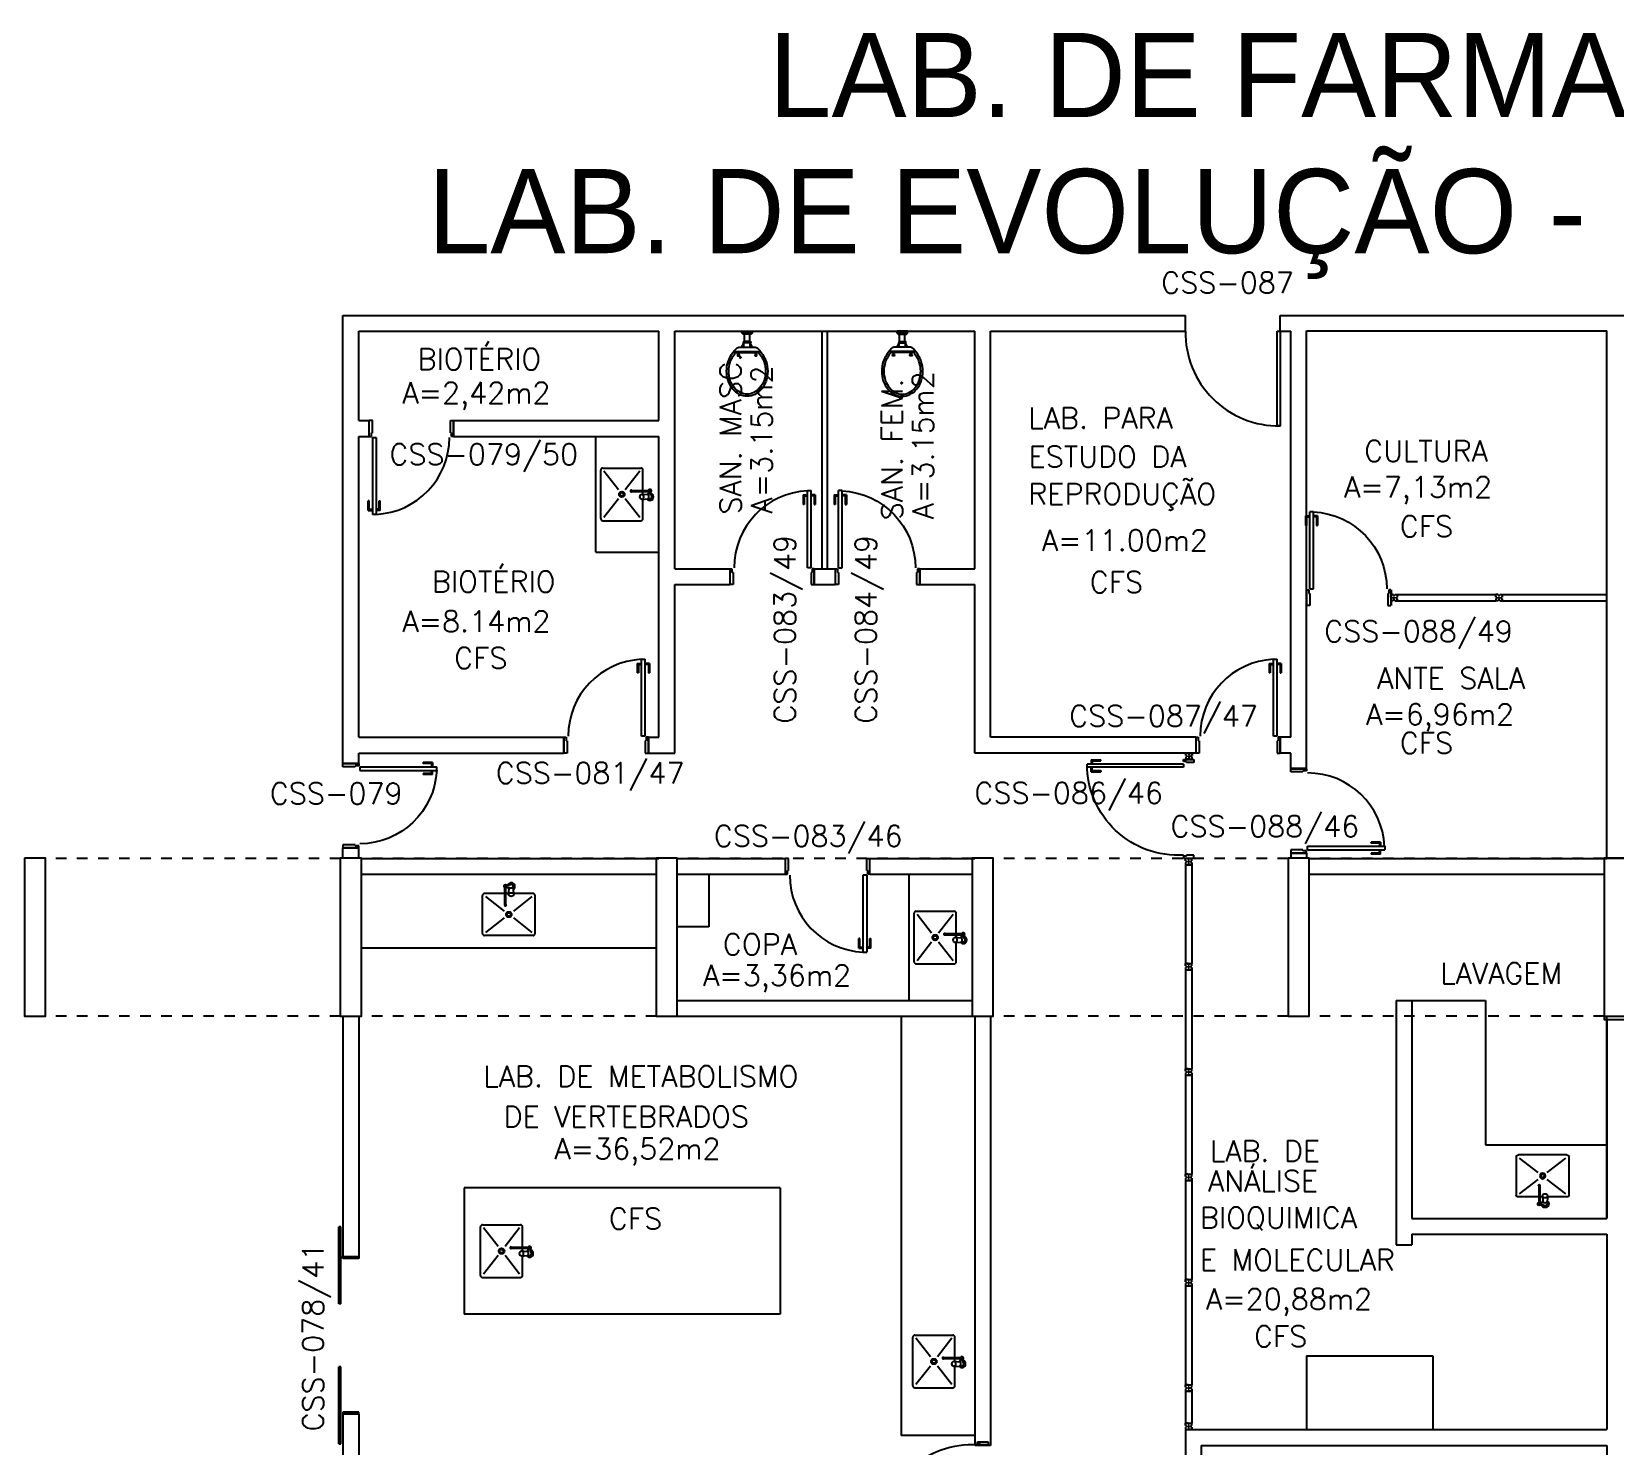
# Model space of a CAD drawing. Extents: x -248 to -11, y 347 to 447.
# Drawn here: x -159.2 to -144.17, y 401.5 to 414.93 of the extents above; entities that cross this region are included whole.
import ezdxf
from ezdxf.enums import TextEntityAlignment as Align

# ---------------------------------------------------------------- set-up
doc = ezdxf.new("R2010")
doc.units = 0
doc.header["$LTSCALE"] = 0.02
doc.header["$MEASUREMENT"] = 0
doc.linetypes.add('HIDDEN2', pattern=[0.1875, 0.125, -0.0625])
doc.layers.get('0').update_dxf_attribs({"linetype": 'CONTINUOUS'})
for name, color, linetype in [('ALV', 2, 'CONTINUOUS'), ('AREA', 2, 'CONTINUOUS'), ('BANC', 2, 'CONTINUOUS'), ('DIV', 2, 'CONTINUOUS'), ('EQUIP', 1, 'CONTINUOUS'), ('ESQ', 1, 'CONTINUOUS'), ('ESTR', 3, 'CONTINUOUS'), ('JANELA', 1, 'CONTINUOUS'), ('PROJ', 1, 'HIDDEN2'), ('TEXT_CENTRO_CUSTO', 1, 'CONTINUOUS'), ('TEXTO', 2, 'CONTINUOUS'), ('TEXTO-ENDEREÇO', 2, 'CONTINUOUS'), ('USO', 2, 'CONTINUOUS')]:
    doc.layers.add(name, color=color, linetype=linetype)
doc.styles.add('UNB-100', font='simplex.shx', dxfattribs={"height": 0.2})
doc.styles.add('UNB-100-1', font='simplex.shx', dxfattribs={"height": 0.2})

# ---------------------------------------------------------------- blocks, each defined once
blk = doc.blocks.new('PILAR-SSS')
blk.add_lwpolyline([(0.003, -26.452), (0.003, -27.952), (0.203, -27.952), (0.203, -26.452)], close=True)
blk = doc.blocks.new('INOXA1-P-SSS')
for p, q in [((0.12, 0.23), (0.12, 0.047)), ((0.22, 0.25), (0.14, 0.25)), ((0.15, 0.22), (0.287, 0.043)), ((0.5, 0.25), (0.22, 0.25)), ((0.353, 0.043), (0.49, 0.22)), ((0.52, 0.23), (0.52, -0.23)), ((0.043, 0.008), (0.043, -0.022)), ((0.062, 0.04), (0.071, 0.04)), ((0.131, 0.048), (0.076, 0.043)), ((0.131, -0.002), (0.076, 0.003)), ((0.22, -0.027), (0.054, -0.027)), ((0.22, -0.037), (0.054, -0.037)), ((0.063, -0.003), (0.063, -0.021)), ((0.12, -0.001), (0.12, -0.027)), ((0.12, -0.037), (0.12, -0.23)), ((0.15, -0.22), (0.287, -0.043)), ((0.231, -0.027), (0.22, -0.027)), ((0.231, -0.037), (0.22, -0.037)), ((0.353, -0.043), (0.49, -0.22)), ((0.22, -0.25), (0.14, -0.25)), ((0.5, -0.25), (0.22, -0.25))]:
    blk.add_line(p, q)
blk.add_lwpolyline([(0.076, 0.003), (0.072, 0.004), (0.069, 0.009), (0.067, 0.015), (0.066, 0.023), (0.067, 0.031), (0.069, 0.037), (0.072, 0.042), (0.076, 0.043)])
blk.add_lwpolyline([(0.131, 0.048), (0.137, 0.046), (0.143, 0.041), (0.147, 0.033), (0.148, 0.023), (0.147, 0.013), (0.143, 0.006), (0.137, 0), (0.131, -0.002), (0.125, 0), (0.119, 0.006), (0.115, 0.013), (0.114, 0.023), (0.115, 0.033), (0.119, 0.041), (0.125, 0.046)], close=True)
for radius in [0.0266, 0.0163]:
    blk.add_circle((0.32, 0), radius)
for centre, radius, start, end in [((0.14, 0.23), 0.02, 90, 180), ((0.5, 0.23), 0.02, 360, 90), ((0.054, 0.023), 0.0349, 36.1705, 252.2568), ((0.054, 0.023), 0.0189, 62.7367, 235.7375), ((0.073, -0.003), 0.01, 102.8285, 180), ((0.054, 0.023), 0.0349, 285.5373, 323.9987), ((0.054, -0.032), 0.0145, 20.161, 339.839), ((0.054, -0.032), 0.005, 90.0037, 269.9963), ((0.231, -0.032), 0.00738, 222.6559, 137.3441), ((0.231, -0.032), 0.005, 269.9935, 90.0065), ((0.14, -0.23), 0.02, 180, 270), ((0.5, -0.23), 0.02, 270, 360)]:
    blk.add_arc(centre, radius, start, end)
blk = doc.blocks.new('PDV2E-SSS')
at = {"layer": 'DIV'}
for p, q in [((0.034, 0.925), (0.034, 0.835)), ((0.034, 0.925), (0.074, 0.925)), ((0.044, 0.915), (0.044, 0.835)), ((0.044, 0.915), (0.074, 0.915)), ((0.076, 0.05), (0.076, 0.965)), ((0.106, 0.965), (0.076, 0.965)), ((0.106, 0.05), (0.106, 0.965)), ((0.148, 0.925), (0.108, 0.925)), ((0.138, 0.915), (0.108, 0.915)), ((0.138, 0.915), (0.138, 0.835)), ((0.148, 0.925), (0.148, 0.835)), ((0.044, 0.835), (0.034, 0.835)), ((0.138, 0.835), (0.148, 0.835)), ((0.031, 0.05), (0.031, -0.05)), ((0.051, 0.05), (0.031, 0.05)), ((0.051, 0.02), (0.051, 0.05)), ((0.051, 0.02), (0.061, 0.02)), ((0.061, -0.05), (0.061, 0.02)), ((0.076, 0.05), (0.106, 0.05)), ((0.95, 0.02), (0.94, 0.02)), ((0.94, -0.05), (0.94, 0.02)), ((0.95, 0.02), (0.95, 0.05)), ((0.95, 0.05), (0.97, 0.05)), ((0.97, 0.05), (0.97, 0.035)), ((0.97, 0.035), (0.97, -0.035)), ((0.031, -0.05), (0.061, -0.05)), ((0.97, -0.05), (0.94, -0.05)), ((0.97, -0.035), (0.97, -0.05))]:
    blk.add_line(p, q, dxfattribs=at)
at = {"layer": 'DIV', "color": 1}
blk.add_arc((0.076, 0.1), 0.865, 356.6786, 90, dxfattribs=at)
blk = doc.blocks.new('PE80-SSS')
for p, q in [((0.075, 0), (-0.075, 0)), ((-0.075, -0.03), (-0.075, 0)), ((0.075, 0), (0.075, -0.02)), ((0.777, 0.01), (0.687, 0.01)), ((0.687, 0), (0.687, 0.01)), ((0.777, 0.01), (0.777, -0.03)), ((0.04, -0.03), (-0.075, -0.03)), ((0.075, -0.02), (0.04, -0.02)), ((0.04, -0.03), (0.04, -0.02)), ((0.085, -0.03), (0.817, -0.03)), ((0.085, -0.03), (0.085, -0.065)), ((0.085, -0.065), (0.817, -0.065)), ((0.767, 0), (0.687, 0)), ((0.767, -0.095), (0.687, -0.095)), ((0.687, -0.095), (0.687, -0.105)), ((0.777, -0.105), (0.687, -0.105)), ((0.767, 0), (0.767, -0.03)), ((0.767, -0.095), (0.767, -0.065)), ((0.777, -0.105), (0.777, -0.065)), ((0.817, -0.065), (0.817, -0.03)), ((0.04, -0.771), (-0.075, -0.771)), ((-0.075, -0.771), (-0.075, -0.801)), ((0.075, -0.801), (-0.075, -0.801)), ((0.075, -0.802), (-0.075, -0.802)), ((0.04, -0.771), (0.04, -0.781)), ((0.075, -0.781), (0.04, -0.781)), ((0.075, -0.801), (0.075, -0.781))]:
    blk.add_line(p, q)
blk.add_arc((0.085, -0.03), 0.731, 270, 357.3429)
blk = doc.blocks.new('PD80-SSS')
at = {"color": 1}
for p, q in [((-0.777, 0.01), (-0.777, -0.03)), ((-0.777, 0.01), (-0.687, 0.01)), ((-0.687, 0), (-0.687, 0.01)), ((-0.777, -0.105), (-0.777, -0.065)), ((-0.777, -0.105), (-0.687, -0.105)), ((-0.767, 0), (-0.767, -0.03)), ((-0.767, 0), (-0.687, 0)), ((-0.767, -0.095), (-0.767, -0.065)), ((-0.767, -0.095), (-0.687, -0.095)), ((-0.687, -0.095), (-0.687, -0.105))]:
    blk.add_line(p, q, dxfattribs=at)
at = {"color": 2}
for p, q in [((-0.075, 0), (0.075, 0)), ((0.075, -0.03), (0.075, 0)), ((-0.817, -0.065), (-0.817, -0.03)), ((-0.085, -0.03), (-0.817, -0.03)), ((-0.085, -0.065), (-0.817, -0.065)), ((-0.085, -0.03), (-0.085, -0.065)), ((-0.075, 0), (-0.075, -0.02)), ((-0.075, -0.02), (-0.04, -0.02)), ((-0.04, -0.03), (-0.04, -0.02)), ((-0.04, -0.03), (0.075, -0.03)), ((-0.075, -0.781), (-0.04, -0.781)), ((-0.075, -0.801), (-0.075, -0.781)), ((-0.075, -0.801), (0.075, -0.801)), ((-0.075, -0.802), (0.075, -0.802)), ((-0.04, -0.771), (0.075, -0.771)), ((-0.04, -0.771), (-0.04, -0.781)), ((0.075, -0.771), (0.075, -0.801))]:
    blk.add_line(p, q, dxfattribs=at)
at = {"color": 1}
blk.add_arc((-0.085, -0.03), 0.731, 182.6571, 270, dxfattribs=at)
blk = doc.blocks.new('VDC-P-SSS')
for p, q in [((-0.127, 0.192), (0.127, 0.192)), ((-0.109, 0.202), (0.109, 0.202)), ((-0.068, 0.152), (0.068, 0.152)), ((-0.05, 0.152), (-0.03, 0.11)), ((-0.03, 0.152), (-0.03, 0.11)), ((0.03, 0.152), (0.03, 0.11)), ((0.05, 0.152), (0.03, 0.11)), ((-0.05, 0.015), (-0.05, 0)), ((-0.05, 0), (0.05, 0)), ((0.045, 0.02), (-0.045, 0.02)), ((-0.04, 0.025), (-0.04, 0.02)), ((0.035, 0.03), (-0.035, 0.03)), ((0.03, 0.11), (-0.03, 0.11)), ((0.03, 0.1), (-0.03, 0.1)), ((-0.025, 0.1), (-0.025, 0.03)), ((0.025, 0.1), (0.025, 0.03)), ((0.04, 0.025), (0.04, 0.02)), ((0.05, 0.015), (0.05, 0))]:
    blk.add_line(p, q)
for points in [[(0.16, 0.244, 0.050424), (0.18, 0.288, 0.082137), (0.195, 0.381, 0.082137), (0.18, 0.474, 0.090148), (0.138, 0.549, 0.104406), (0.073, 0.601, 0.117345), (0, 0.619, 0.117345), (-0.073, 0.601, 0.104406), (-0.138, 0.549, 0.090148), (-0.18, 0.474, 0.082137), (-0.195, 0.381, 0.082137)], [(0.142, 0.254, 0.050424), (0.161, 0.295, 0.082137), (0.175, 0.381, 0.082137), (0.161, 0.468, 0.090148), (0.122, 0.536, 0.104406), (0.064, 0.583, 0.117345), (0, 0.599, 0.117345), (-0.064, 0.583, 0.104406), (-0.122, 0.536, 0.090148), (-0.161, 0.468, 0.082137), (-0.175, 0.381, 0.082137)], [(-0.195, 0.381, 0.082137), (-0.18, 0.288, 0.050424), (-0.16, 0.244, 0.104406)], [(-0.175, 0.381, 0.082137), (-0.161, 0.295, 0.050424), (-0.142, 0.254, 0.050424)]]:
    blk.add_lwpolyline(points, format="xyb")
for centre in [(-0.083, 0.226), (0.083, 0.226)]:
    blk.add_circle(centre, 0.0101)
for centre, radius, start, end in [((0.08, 0.36), 0.266, 205.6863, 226.7558), ((0.08, 0.36), 0.246, 205.6863, 219.7706), ((-0.068, 0.202), 0.05, 226.7558, 270), ((0.068, 0.202), 0.05, 270, 313.2442), ((-0.08, 0.36), 0.266, 313.2442, 334.3137), ((-0.08, 0.36), 0.246, 320.2294, 334.3137), ((-0.045, 0.015), 0.005, 90, 180), ((-0.035, 0.025), 0.005, 90, 180), ((-0.03, 0.105), 0.005, 90, 270), ((0.03, 0.105), 0.005, 270, 90), ((0.035, 0.025), 0.005, 0, 90), ((0.045, 0.015), 0.005, 360, 90)]:
    blk.add_arc(centre, radius, start, end)
blk = doc.blocks.new('DIVMT-SSS')
for p, q in [((-0.03, 0.008), (-0.03, 0.03)), ((-0.006, 0.03), (-0.03, 0.03)), ((-0.03, 0.008), (-0.02, 0.008)), ((-0.02, -0.008), (-0.02, 0.008)), ((-0.006, 0.02), (-0.006, 0.03)), ((0.006, 0.02), (-0.006, 0.02)), ((-0.005, 0), (0.005, 0)), ((0.005, 0), (-0.005, 0)), ((0, 0.005), (0, -0.005)), ((0, -0.005), (0, 0.005)), ((0.006, 0.03), (0.03, 0.03)), ((0.006, 0.02), (0.006, 0.03)), ((0.03, 0.008), (0.02, 0.008)), ((0.02, -0.008), (0.02, 0.008)), ((0.03, 0.008), (0.03, 0.03)), ((-0.03, -0.008), (-0.03, -0.03)), ((-0.03, -0.008), (-0.02, -0.008)), ((-0.03, -0.03), (-0.03, -0.97)), ((-0.03, -0.03), (-0.009, -0.03)), ((0.03, -0.03), (-0.03, -0.03)), ((-0.03, -0.03), (-0.006, -0.03)), ((-0.009, -0.03), (-0.027, -0.03)), ((-0.006, -0.02), (-0.006, -0.03)), ((-0.006, -0.02), (0.006, -0.02)), ((-0.006, -0.02), (-0.006, -0.03)), ((0.006, -0.02), (-0.006, -0.02)), ((0.005, -0.03), (-0.005, -0.03)), ((0.006, -0.02), (0.006, -0.03)), ((0.006, -0.02), (0.006, -0.03)), ((0.03, -0.03), (0.006, -0.03)), ((0.03, -0.008), (0.02, -0.008)), ((0.03, -0.008), (0.03, -0.03)), ((0.03, -0.03), (0.03, -0.97)), ((0.03, -0.97), (-0.03, -0.97)), ((-0.006, -0.98), (-0.006, -0.97)), ((-0.006, -0.98), (0.006, -0.98)), ((0.006, -1.001), (-0.006, -1.001)), ((0.005, -0.97), (-0.005, -0.97)), ((0, -0.994), (0, -1.007)), ((0, -1.02), (0, -1.021)), ((0.006, -0.98), (0.006, -0.97))]:
    blk.add_line(p, q)
blk = doc.blocks.new('MTT-SSS')
for p, q in [((-0.008, 0.03), (-0.03, 0.03)), ((-0.03, 0.03), (-0.03, 0.006)), ((-0.0185, 0.006), (-0.03, 0.006)), ((-0.0185, -0.006), (-0.0185, 0.006)), ((-0.008, 0.03), (-0.008, 0.02)), ((-0.008, 0.02), (0.008, 0.02)), ((-0.0051, 0), (0.0051, 0)), ((0, -0.0051), (0, 0.0051)), ((0.008, 0.03), (0.03, 0.03)), ((0.008, 0.03), (0.008, 0.02)), ((0.0205, -0.006), (0.0205, 0.006)), ((0.0205, 0.006), (0.03, 0.006)), ((0.03, 0.006), (0.03, 0.03)), ((-0.03, -0.03), (-0.03, -0.006)), ((-0.0185, -0.006), (-0.03, -0.006)), ((-0.008, -0.03), (-0.03, -0.03)), ((-0.008, -0.02), (0.008, -0.02)), ((-0.008, -0.03), (-0.008, -0.02)), ((0.008, -0.03), (0.008, -0.02)), ((0.008, -0.03), (0.03, -0.03)), ((0.0205, -0.006), (0.03, -0.006)), ((0.03, -0.006), (0.03, -0.03))]:
    blk.add_line(p, q)

msp = doc.modelspace()

# ---------------------------------------------------------------- linework, layer by layer
at = {"layer": 'ALV'}
for p, q in [((-156.241, 412.234), (-148.241, 412.234)), ((-156.241, 407.977), (-156.241, 412.234)), ((-148.241, 412.084), (-148.241, 412.234)), ((-147.341, 412.084), (-147.341, 412.234)), ((-147.341, 412.234), (-141.006, 412.234)), ((-156.091, 412.084), (-153.241, 412.084)), ((-156.091, 411.234), (-156.091, 412.084)), ((-153.241, 411.234), (-153.241, 412.084)), ((-153.091, 412.084), (-150.241, 412.084)), ((-153.091, 409.827), (-153.091, 412.084)), ((-150.241, 409.827), (-150.241, 412.084)), ((-150.091, 408.227), (-150.091, 412.084)), ((-150.091, 412.084), (-148.241, 412.084)), ((-147.341, 412.084), (-147.241, 412.084)), ((-147.241, 408.227), (-147.241, 412.084)), ((-147.091, 407.928), (-147.091, 412.086)), ((-147.091, 412.086), (-144.241, 412.086)), ((-144.241, 407.077), (-144.241, 412.086)), ((-156.091, 411.234), (-155.991, 411.234)), ((-155.991, 411.084), (-155.991, 411.234)), ((-155.19, 411.234), (-153.241, 411.234)), ((-155.19, 411.084), (-155.19, 411.234)), ((-156.091, 408.227), (-156.091, 411.084)), ((-156.091, 411.084), (-155.991, 411.084)), ((-155.19, 411.084), (-153.241, 411.084)), ((-153.241, 408.227), (-153.241, 411.084)), ((-153.091, 409.827), (-152.567, 409.827)), ((-152.567, 409.827), (-152.568, 409.677)), ((-151.766, 409.827), (-151.566, 409.827)), ((-151.766, 409.677), (-151.766, 409.827)), ((-151.566, 409.827), (-151.566, 409.677)), ((-150.765, 409.827), (-150.241, 409.827)), ((-150.765, 409.827), (-150.765, 409.677)), ((-153.091, 409.677), (-152.568, 409.677)), ((-153.091, 408.077), (-153.091, 409.677)), ((-151.766, 409.677), (-151.566, 409.677)), ((-150.765, 409.677), (-150.241, 409.677)), ((-150.241, 408.077), (-150.241, 409.677)), ((-156.091, 408.227), (-154.143, 408.227)), ((-154.142, 408.077), (-154.143, 408.227)), ((-153.341, 408.227), (-153.241, 408.227)), ((-153.341, 408.077), (-153.341, 408.227)), ((-148.143, 408.227), (-150.091, 408.227)), ((-147.341, 408.077), (-147.341, 408.227)), ((-147.241, 408.227), (-147.341, 408.227)), ((-156.091, 408.077), (-154.142, 408.077)), ((-156.091, 407.977), (-156.091, 408.077)), ((-153.341, 408.077), (-153.091, 408.077)), ((-148.143, 408.077), (-150.241, 408.077)), ((-147.241, 408.077), (-147.341, 408.077)), ((-147.241, 407.929), (-147.241, 408.077)), ((-156.241, 407.977), (-156.091, 407.977)), ((-147.241, 407.928), (-147.091, 407.928)), ((-156.241, 407.176), (-156.091, 407.176)), ((-156.241, 407.077), (-156.241, 407.176)), ((-156.091, 407.077), (-156.091, 407.176)), ((-147.241, 407.127), (-147.091, 407.127)), ((-147.241, 407.127), (-147.241, 407.077)), ((-147.091, 407.127), (-147.091, 407.077)), ((-156.066, 407.077), (-153.241, 407.077)), ((-153.066, 407.077), (-152.039, 407.077)), ((-152.039, 406.927), (-152.039, 407.077)), ((-151.238, 407.077), (-150.241, 407.077)), ((-151.238, 406.927), (-151.238, 407.077)), ((-147.066, 407.077), (-144.241, 407.077)), ((-156.066, 406.927), (-153.266, 406.927)), ((-153.066, 406.927), (-152.039, 406.927)), ((-151.238, 406.927), (-150.266, 406.927)), ((-147.066, 406.927), (-144.266, 406.927)), ((-153.066, 405.727), (-150.266, 405.727)), ((-146.241, 405.727), (-146.241, 403.407)), ((-146.241, 405.727), (-146.091, 405.727)), ((-146.091, 405.727), (-146.091, 403.657)), ((-153.066, 405.577), (-150.241, 405.577)), ((-150.241, 405.577), (-150.241, 401.502)), ((-150.091, 405.577), (-150.091, 401.502)), ((-144.241, 403.657), (-144.241, 405.578)), ((-144.241, 405.547), (-144.241, 403.657)), ((-146.091, 403.657), (-144.241, 403.657)), ((-146.091, 403.507), (-144.241, 403.507)), ((-146.091, 403.507), (-146.091, 403.407)), ((-144.241, 403.507), (-144.241, 401.652)), ((-146.241, 403.407), (-146.091, 403.407)), ((-148.241, 401.652), (-148.241, 398.604)), ((-148.241, 401.652), (-144.241, 401.652)), ((-150.091, 401.502), (-150.241, 401.502)), ((-148.091, 401.502), (-148.091, 398.604)), ((-148.091, 401.502), (-144.241, 401.502)), ((-144.241, 401.502), (-144.241, 397.702))]:
    msp.add_line(p, q, dxfattribs=at)
at = {"layer": 'AREA'}
msp.add_line((-148.143, 408.227), (-148.143, 408.077), dxfattribs=at)
at = {"layer": 'BANC'}
for p, q in [((-153.841, 409.984), (-153.841, 411.084)), ((-153.841, 409.984), (-153.241, 409.984)), ((-150.866, 405.727), (-150.866, 406.927)), ((-156.066, 406.227), (-153.266, 406.227)), ((-146.091, 405.727), (-145.391, 405.727)), ((-145.391, 405.727), (-145.391, 404.357)), ((-150.941, 405.577), (-150.941, 401.597)), ((-150.941, 405.577), (-150.241, 405.577)), ((-145.391, 404.357), (-144.241, 404.357)), ((-152.091, 403.947), (-155.091, 403.947)), ((-155.091, 403.947), (-155.091, 402.747)), ((-152.091, 403.947), (-152.091, 402.747)), ((-152.091, 402.747), (-155.091, 402.747)), ((-147.091, 402.352), (-145.891, 402.352)), ((-147.091, 402.352), (-147.091, 401.652)), ((-145.891, 402.352), (-145.891, 401.652)), ((-150.241, 401.597), (-150.941, 401.597))]:
    msp.add_line(p, q, dxfattribs=at)
at = {"layer": 'DIV'}
for p, q in [((-151.691, 409.827), (-151.691, 412.084)), ((-151.641, 409.827), (-151.641, 412.084)), ((-146.268, 409.582), (-146.29, 409.582)), ((-146.29, 409.558), (-146.29, 409.582)), ((-146.28, 409.558), (-146.29, 409.558)), ((-146.28, 409.558), (-146.29, 409.558)), ((-146.28, 409.546), (-146.29, 409.546)), ((-146.28, 409.546), (-146.29, 409.546)), ((-146.29, 409.546), (-146.29, 409.522)), ((-146.268, 409.522), (-146.29, 409.522)), ((-146.28, 409.546), (-146.28, 409.558)), ((-146.28, 409.558), (-146.28, 409.546)), ((-146.268, 409.582), (-146.268, 409.572)), ((-146.252, 409.572), (-146.268, 409.572)), ((-146.252, 409.532), (-146.268, 409.532)), ((-146.268, 409.522), (-146.268, 409.532)), ((-146.255, 409.552), (-146.265, 409.552)), ((-146.265, 409.552), (-146.255, 409.552)), ((-146.26, 409.557), (-146.26, 409.547)), ((-146.26, 409.547), (-146.26, 409.557)), ((-146.252, 409.582), (-146.252, 409.572)), ((-146.252, 409.582), (-146.23, 409.582)), ((-146.252, 409.522), (-146.252, 409.532)), ((-146.252, 409.522), (-146.23, 409.522)), ((-146.239, 409.558), (-146.239, 409.546)), ((-146.239, 409.558), (-146.23, 409.558)), ((-146.239, 409.546), (-146.239, 409.558)), ((-146.239, 409.558), (-146.23, 409.558)), ((-146.239, 409.546), (-146.23, 409.546)), ((-146.239, 409.546), (-146.23, 409.546)), ((-146.23, 409.582), (-146.23, 409.558)), ((-146.23, 409.582), (-145.294, 409.582)), ((-146.23, 409.522), (-146.23, 409.546)), ((-146.23, 409.543), (-146.23, 409.525)), ((-146.23, 409.522), (-146.23, 409.543)), ((-146.23, 409.522), (-145.294, 409.522)), ((-145.272, 409.582), (-145.294, 409.582)), ((-145.294, 409.558), (-145.294, 409.582)), ((-145.285, 409.558), (-145.294, 409.558)), ((-145.285, 409.558), (-145.294, 409.558)), ((-145.285, 409.546), (-145.294, 409.546)), ((-145.294, 409.546), (-145.294, 409.522)), ((-145.285, 409.546), (-145.294, 409.546)), ((-145.272, 409.522), (-145.294, 409.522)), ((-145.285, 409.558), (-145.285, 409.546)), ((-145.285, 409.546), (-145.285, 409.558)), ((-145.272, 409.582), (-145.272, 409.572)), ((-145.256, 409.572), (-145.272, 409.572)), ((-145.256, 409.532), (-145.272, 409.532)), ((-145.272, 409.522), (-145.272, 409.532)), ((-145.259, 409.552), (-145.269, 409.552)), ((-145.269, 409.552), (-145.259, 409.552)), ((-145.264, 409.557), (-145.264, 409.547)), ((-145.264, 409.547), (-145.264, 409.557)), ((-145.256, 409.582), (-145.234, 409.582)), ((-145.256, 409.582), (-145.256, 409.572)), ((-145.256, 409.522), (-145.256, 409.532)), ((-145.256, 409.522), (-145.234, 409.522)), ((-145.244, 409.558), (-145.244, 409.546)), ((-145.244, 409.558), (-145.234, 409.558)), ((-145.244, 409.546), (-145.244, 409.558)), ((-145.244, 409.558), (-145.234, 409.558)), ((-145.244, 409.546), (-145.234, 409.546)), ((-145.244, 409.546), (-145.234, 409.546)), ((-145.234, 409.582), (-144.241, 409.582)), ((-145.234, 409.582), (-145.234, 409.558)), ((-145.234, 409.522), (-145.234, 409.546)), ((-145.234, 409.543), (-145.234, 409.525)), ((-145.234, 409.522), (-145.234, 409.543)), ((-145.234, 409.522), (-144.241, 409.522)), ((-148.217, 402.077), (-148.241, 402.077)), ((-148.241, 402.055), (-148.241, 402.077)), ((-148.241, 402.055), (-148.231, 402.055)), ((-148.241, 402.039), (-148.241, 402.017)), ((-148.241, 402.039), (-148.231, 402.039)), ((-148.241, 402.017), (-148.241, 401.712)), ((-148.241, 402.017), (-148.181, 402.017)), ((-148.241, 402.017), (-148.217, 402.017)), ((-148.231, 402.039), (-148.231, 402.055)), ((-148.217, 402.068), (-148.217, 402.077)), ((-148.217, 402.068), (-148.205, 402.068)), ((-148.206, 402.047), (-148.217, 402.047)), ((-148.217, 402.047), (-148.206, 402.047)), ((-148.217, 402.027), (-148.217, 402.017)), ((-148.205, 402.027), (-148.217, 402.027)), ((-148.217, 402.027), (-148.217, 402.017)), ((-148.217, 402.027), (-148.205, 402.027)), ((-148.216, 402.017), (-148.206, 402.017)), ((-148.211, 402.053), (-148.211, 402.042)), ((-148.211, 402.042), (-148.211, 402.053)), ((-148.205, 402.077), (-148.181, 402.077)), ((-148.205, 402.068), (-148.205, 402.077)), ((-148.205, 402.027), (-148.205, 402.017)), ((-148.205, 402.027), (-148.205, 402.017)), ((-148.181, 402.017), (-148.205, 402.017)), ((-148.181, 402.017), (-148.202, 402.017)), ((-148.202, 402.017), (-148.184, 402.017)), ((-148.181, 402.055), (-148.191, 402.055)), ((-148.191, 402.039), (-148.191, 402.055)), ((-148.181, 402.039), (-148.191, 402.039)), ((-148.181, 402.055), (-148.181, 402.077)), ((-148.181, 402.039), (-148.181, 402.017)), ((-148.181, 402.017), (-148.181, 401.712)), ((-148.241, 401.712), (-148.181, 401.712)), ((-148.217, 401.712), (-148.241, 401.712)), ((-148.241, 401.69), (-148.241, 401.712)), ((-148.241, 401.69), (-148.231, 401.69)), ((-148.231, 401.674), (-148.231, 401.69)), ((-148.217, 401.703), (-148.217, 401.712)), ((-148.217, 401.703), (-148.217, 401.712)), ((-148.205, 401.703), (-148.217, 401.703)), ((-148.217, 401.703), (-148.205, 401.703)), ((-148.216, 401.712), (-148.206, 401.712)), ((-148.211, 401.689), (-148.211, 401.675)), ((-148.211, 401.688), (-148.211, 401.677)), ((-148.211, 401.677), (-148.211, 401.688)), ((-148.205, 401.703), (-148.205, 401.712)), ((-148.205, 401.712), (-148.181, 401.712)), ((-148.205, 401.703), (-148.205, 401.712)), ((-148.181, 401.69), (-148.191, 401.69)), ((-148.191, 401.674), (-148.191, 401.69)), ((-148.181, 401.69), (-148.181, 401.712)), ((-148.241, 401.674), (-148.241, 401.652)), ((-148.241, 401.674), (-148.231, 401.674)), ((-148.241, 401.652), (-148.181, 401.652)), ((-148.241, 401.652), (-148.217, 401.652)), ((-148.218, 401.682), (-148.205, 401.682)), ((-148.206, 401.682), (-148.217, 401.682)), ((-148.217, 401.682), (-148.206, 401.682)), ((-148.217, 401.662), (-148.217, 401.652)), ((-148.205, 401.662), (-148.217, 401.662)), ((-148.217, 401.662), (-148.217, 401.652)), ((-148.217, 401.662), (-148.205, 401.662)), ((-148.216, 401.652), (-148.206, 401.652)), ((-148.211, 401.663), (-148.211, 401.662)), ((-148.205, 401.662), (-148.205, 401.652)), ((-148.205, 401.662), (-148.205, 401.652)), ((-148.181, 401.652), (-148.205, 401.652)), ((-148.181, 401.652), (-148.202, 401.652)), ((-148.202, 401.652), (-148.184, 401.652)), ((-148.181, 401.674), (-148.191, 401.674)), ((-148.181, 401.674), (-148.181, 401.652))]:
    msp.add_line(p, q, dxfattribs=at)
at = {"layer": 'EQUIP'}
for p, q in [((-152.766, 406.927), (-152.766, 406.427)), ((-152.766, 406.427), (-153.066, 406.427))]:
    msp.add_line(p, q, dxfattribs=at)
at = {"layer": 'ESQ'}
for p, q in [((-156.241, 405.577), (-156.241, 403.297)), ((-156.091, 405.577), (-156.091, 403.297)), ((-156.241, 403.297), (-156.091, 403.297)), ((-156.241, 401.797), (-156.241, 390.567)), ((-156.091, 401.797), (-156.241, 401.797)), ((-156.091, 401.797), (-156.091, 390.567))]:
    msp.add_line(p, q, dxfattribs=at)
at = {"layer": 'ESQ', "color": 2}
msp.add_lwpolyline([(-147.371, 412.084), (-147.341, 412.084), (-147.341, 411.184), (-147.371, 411.184)], close=True, dxfattribs=at)
at = {"layer": 'ESQ'}
msp.add_arc((-147.356, 412.069), 0.885, 179.029, 270.971, dxfattribs=at)
at = {"layer": 'ESTR'}
msp.add_lwpolyline([(-144.266, 407.077), (-144.266, 405.547), (-144.066, 405.547), (-144.066, 407.077)], close=True, dxfattribs=at)
at = {"layer": 'JANELA', "color": 2}
for p, q in [((-156.281, 402.847), (-156.281, 403.577)), ((-156.261, 403.577), (-156.281, 403.577)), ((-156.261, 402.847), (-156.261, 403.577)), ((-156.241, 403.277), (-156.241, 403.297)), ((-156.091, 403.277), (-156.241, 403.277)), ((-156.091, 403.297), (-156.091, 403.277)), ((-156.261, 402.847), (-156.281, 402.847)), ((-156.281, 401.517), (-156.281, 402.247)), ((-156.261, 402.247), (-156.281, 402.247)), ((-156.261, 401.517), (-156.261, 402.247)), ((-156.241, 401.817), (-156.241, 401.797)), ((-156.091, 401.817), (-156.241, 401.817)), ((-156.091, 401.797), (-156.091, 401.817)), ((-156.281, 401.517), (-156.261, 401.517))]:
    msp.add_line(p, q, dxfattribs=at)
at = {"layer": 'PROJ'}
for p, q in [((-156.266, 407.077), (-159.066, 407.077)), ((-153.266, 407.077), (-156.066, 407.077)), ((-150.266, 407.077), (-153.066, 407.077)), ((-147.266, 407.077), (-150.066, 407.077)), ((-144.266, 407.077), (-147.066, 407.077)), ((-156.266, 405.577), (-159.066, 405.577)), ((-153.266, 405.577), (-156.066, 405.577)), ((-147.266, 405.577), (-150.066, 405.577)), ((-144.266, 405.577), (-147.066, 405.577))]:
    msp.add_line(p, q, dxfattribs=at)

# ---------------------------------------------------------------- block references
at = {"xscale": -1, "rotation": 90}
msp.add_blockref('PDV2E-SSS', (-148.211, 408.048), dxfattribs=at)
at = {"layer": 'DIV', "xscale": -1}
msp.add_blockref('MTT-SSS', (-148.208, 408.047), dxfattribs=at)
at = {"layer": 'DIV', "xscale": -1, "rotation": 2.350311945065187e-08}
for p in [(-148.211, 407.047), (-148.211, 406.047), (-148.211, 405.047), (-148.211, 404.047), (-148.211, 403.047)]:
    msp.add_blockref('DIVMT-SSS', p, dxfattribs=at)
at = {"layer": 'DIV', "rotation": 89.99999997649687}
msp.add_blockref('PDV2E-SSS', (-150.166, 400.567), dxfattribs=at)
at = {"layer": 'EQUIP', "xscale": -1}
for name, p, rotation in [('VDC-P-SSS', (-152.403, 412.084), 179.9999999764969), ('INOXA1-P-SSS', (-144.85, 403.741), 270.0000002350313)]:
    msp.add_blockref(name, p, dxfattribs=dict(at, rotation=rotation))
at = {"layer": 'EQUIP'}
for name, p, rotation in [('VDC-P-SSS', (-150.93, 412.084), 180.0000000235031), ('INOXA1-P-SSS', (-153.273, 410.534), 179.9999997414656), ('INOXA1-P-SSS', (-154.666, 406.864), 269.9999997649687), ('INOXA1-P-SSS', (-150.298, 406.325), 179.9999997414656), ('INOXA1-P-SSS', (-154.415, 403.347), 179.9999997649687), ('INOXA1-P-SSS', (-150.31, 402.299), 179.9999997649687)]:
    msp.add_blockref(name, p, dxfattribs=dict(at, rotation=rotation))
at = {"layer": 'ESQ'}
for name, p, rotation in [('PD80-SSS', (-155.991, 411.159), 89.99999997649687), ('PD80-SSS', (-151.766, 409.752), 269.9999999764969), ('PD80-SSS', (-153.341, 408.152), 269.9999999764969), ('PD80-SSS', (-147.341, 408.152), 269.9999999294906), ('PD80-SSS', (-147.166, 407.127), 179.9999999529937), ('PE80-SSS', (-151.238, 407.002), 269.9999999764969)]:
    msp.add_blockref(name, p, dxfattribs=dict(at, rotation=rotation))
at = {"layer": 'ESQ', "xscale": -1}
for p, rotation in [((-151.566, 409.752), 90.00000002350312), ((-147.091, 409.552), 90.00000007050839), ((-156.166, 407.977), 4.700623890130373e-08)]:
    msp.add_blockref('PD80-SSS', p, dxfattribs=dict(at, rotation=rotation))
at = {"layer": 'ESTR'}
for p in [(-159.269, 433.53), (-156.269, 433.53), (-153.269, 433.53), (-150.269, 433.53), (-147.269, 433.53), (-144.269, 433.53)]:
    msp.add_blockref('PILAR-SSS', p, dxfattribs=at)

# ---------------------------------------------------------------- texts
at = {"layer": 'AREA', "style": 'UNB-100'}
for p in [(-152.165, 410.352), (-150.633, 410.298)]:
    msp.add_text('A=3.15m2', height=0.2, rotation=90, dxfattribs=at).set_placement(p)
for s, p in [('A=2,42m2', (-155.677, 411.398)), ('ESTUDO DA', (-149.731, 410.792)), ('A=7,13m2', (-146.736, 410.503)), ('A=11.00m2', (-149.605, 409.996)), ('A=8.14m2', (-155.677, 409.228)), ('A=6,96m2', (-146.527, 408.346)), ('A=3,36m2', (-152.822, 405.866)), ('A=36,52m2', (-154.233, 404.22)), ('A=20,88m2', (-148.047, 402.793))]:
    msp.add_text(s, height=0.2, dxfattribs=at).set_placement(p)
at = {"layer": 'TEXT_CENTRO_CUSTO', "style": 'UNB-100'}
for p in [(-145.953, 410.13), (-148.897, 409.6), (-154.932, 408.879), (-145.953, 408.073), (-153.463, 403.554), (-147.337, 402.438)]:
    msp.add_text('CFS', height=0.2, dxfattribs=at).set_placement(p, align=Align.CENTER)
at = {"layer": 'TEXTO', "style": 'UNB-100'}
for s, p in [('BIOTÉRIO', (-155.533, 411.718)), ('LAB. PARA', (-149.733, 411.16)), ('CULTURA', (-146.544, 410.845)), ('REPRODUÇÃO', (-149.733, 410.438)), ('BIOTÉRIO', (-155.397, 409.606)), ('ANTE SALA', (-146.422, 408.688)), ('COPA', (-152.633, 406.16)), ('LAVAGEM', (-145.822, 405.884)), ('LAB. DE METABOLISMO', (-154.908, 404.906)), ('DE VERTEBRADOS', (-154.717, 404.523)), ('LAB. DE', (-148.009, 404.197)), ('ANÁLISE', (-148.028, 403.913)), ('BIOQUIMICA', (-148.104, 403.566)), ('E MOLECULAR', (-148.104, 403.164))]:
    msp.add_text(s, height=0.2, dxfattribs=at).set_placement(p)
for s, p in [('SAN. MASC.', (-152.461, 410.343)), ('SAN. FEM.', (-150.928, 410.289))]:
    msp.add_text(s, height=0.2, rotation=90, dxfattribs=at).set_placement(p)
at = {"layer": 'TEXTO-ENDEREÇO', "style": 'UNB-100-1'}
for s, rotation, p in [('CSS-087', 360, (-147.841, 412.443)), ('CSS-079/50', 360, (-154.904, 410.814)), ('CSS-083/49', 90, (-151.945, 409.253)), ('CSS-084/49', 90, (-151.176, 409.253)), ('CSS-088/49', 360, (-146.028, 409.134)), ('CSS-087/47', 360, (-148.449, 408.329)), ('CSS-081/47', 360, (-153.894, 407.788)), ('CSS-079', 360, (-156.305, 407.593)), ('CSS-086/46', 360, (-149.35, 407.598)), ('CSS-083/46', 360, (-151.823, 407.19)), ('CSS-088/46', 360, (-147.487, 407.282)), ('CSS-078/41', 90, (-156.424, 402.531))]:
    msp.add_text(s, height=0.2, rotation=rotation, dxfattribs=at).set_placement(p, align=Align.CENTER)
at = {"layer": 'USO'}
for s, p in [('LAB. DE FARMACIA', (-152.197, 414.116)), ('LAB. DE EVOLUÇÃO - MOD. 04', (-155.436, 412.824))]:
    msp.add_text(s, height=0.8, dxfattribs=at).set_placement(p)

doc.saveas('drawing.dxf')
